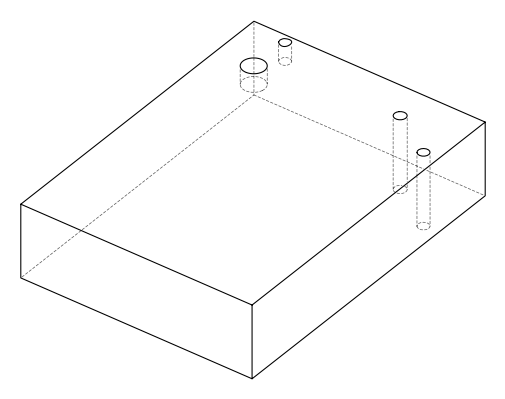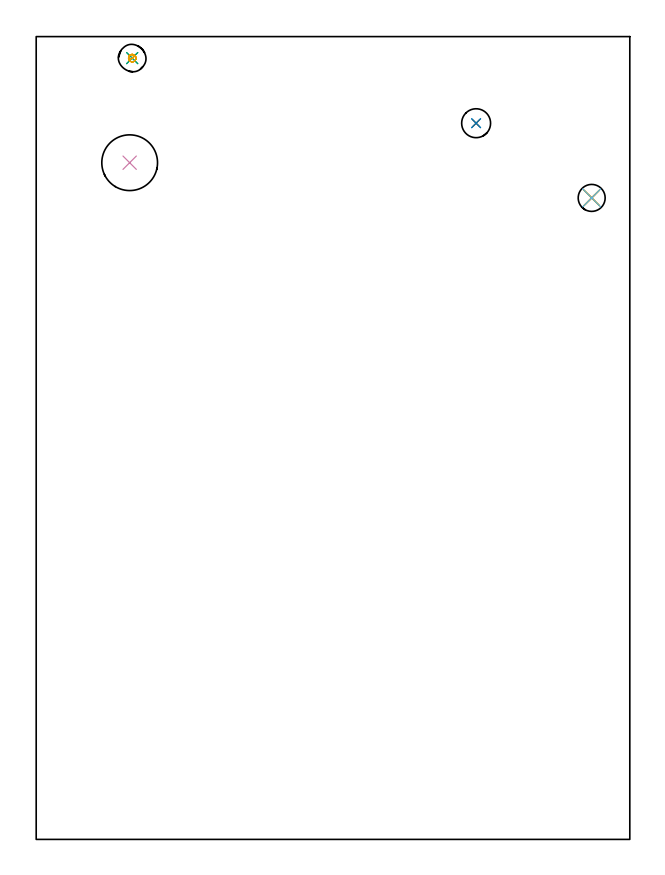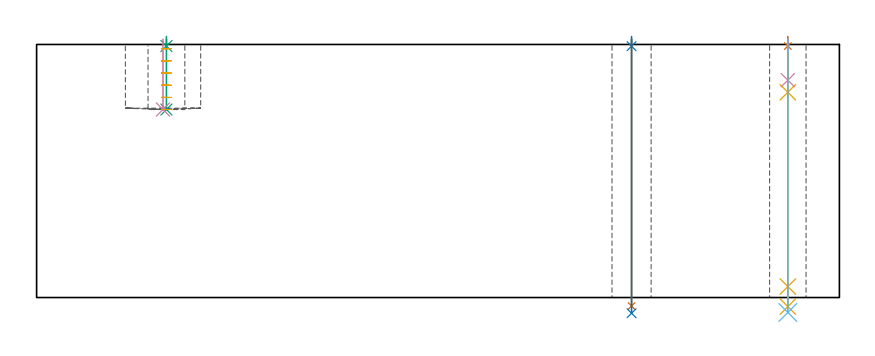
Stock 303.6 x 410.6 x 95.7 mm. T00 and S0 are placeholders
(PLAN: 11 operations, 8 tool changes, 2.6 min)
(1 SPOT_DRILL | STEP1HOLE | NXT0321_9005460120000 | 0.03 min | 3 mm3)
(2 SPOT_DRILL_1 | STEP1HOLE_1 | NXT0321_9005460120000 | 0.03 min | 2 mm3)
(3 SPOT_DRILL_2 | STEP1POCKET | NXT0321_9005460120000 | 0.03 min | 2 mm3)
(4 DRILL_BLIND_HOLE_INTO_CENTER | STEP1HOLE | NXT0301_061 | 0.06 min | 782 mm3)
(5 GUN_DRILL_THROUGH_HOLE | STEP1HOLE | UGT0307_005 | 0.48 min | 4472 mm3)
(6 DRILL_TO_ENLARGE_THROUGH_HOLE | STEP1HOLE | UGT0301_271 | 0.41 min | 9019 mm3)
(7 DRILL_THROUGH_HOLE_INTO_CENTER | STEP1HOLE_1 | NXT0301_065 | 0.41 min | 6607 mm3)
(8 DRILL_TO_ENLARGE_THROUGH_HOLE_1 | STEP1HOLE_1 | UGT0301_279 | 0.42 min | 9815 mm3)
(9 DRILL_BLIND_HOLE_INTO_CENTER_1 | STEP1POCKET | NXT0301_128 | 0.11 min | 2648 mm3)
(10 INDEXABLE_INSERT_DRILL_BLIND_HOLE_FROM_SOLID | STEP1POCKET_1 | NXT0302_028 | 0.11 min | 15468 mm3)
(11 MILL_ROUGH_BLIND_HOLE_CONTOUR | STEP1POCKET | NXT0201_013 | Spiral | 0.48 min | 1079 mm3)
(TOOL NXT0321_9005460120000 | NC Spot Drill, 142deg, 12mm, Carbide, Uncoated | D12 PA142 FL30 Z2)
(TOOL NXT0301_061 | Carbide Drill 9mm [860.1-0900-027A1-MM 2214] | D9 PA140 FL47 Z2)
(TOOL UGT0307_005 | Gun Drill 8.3 mm | D8.3 PA130 FL24 Z1)
(TOOL UGT0301_271 | Twist Drill 13.8 mm | D13.8 PA118 FL108 Z2)
(TOOL NXT0301_065 | Carbide Drill 9.4mm [860.1-0940-075A1-MM 2214] | D9.4 PA140 FL98 Z2)
(TOOL UGT0301_279 | Twist Drill 14.8 mm | D14.8 PA118 FL114 Z2)
(TOOL NXT0301_128 | Carbide Drill 12mm [861.1-1200-036A1-GP GC34] | D12 PA150 FL37.4 Z2)
(TOOL NXT0302_028 | Index. Insert Drill 28.5mm [880-D2850L32-03] | D28.5 PA176 FL86 Z2)
(TOOL NXT0201_013 | ENDMILL 10mm | D10 FL30 Z4)
(OP 1 SPOT_DRILL)
G17 G21 G94 G90
T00 M6
G54
G17 G0 G90 X284.1 Y328.1 S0 M3
G43 Z105.7 H0
G94 G81 G98 Z95.106 F250. R98.7
G80
M5
M2
(OP 2 SPOT_DRILL_1)
G17 G21 G94 G90
T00 M6
G54
G17 G0 G90 X225. Y366.3 S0 M3
G43 Z105.7 H0
G94 G81 G98 Z95.063 F250. R98.7
G80
M5
M2
(OP 3 SPOT_DRILL_2)
G17 G21 G94 G90
T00 M6
G54
G17 G0 G90 X49.1 Y399.6 S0 M3
G43 Z105.7 H0
G94 G81 G98 Z95.102 F250. R98.7
G80
M5
M2
(OP 4 DRILL_BLIND_HOLE_INTO_CENTER)
G17 G21 G94 G90
T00 M6
G54
G17 G0 G90 X284.1 Y328.1 S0 M3
G43 Z105.7 H1
G94 G81 G98 Z82.2 F250. R97.7
G80
M5
M2
(OP 5 GUN_DRILL_THROUGH_HOLE)
G17 G21 G94 G90
T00 M6
G54
G17 G0 G90 X284.1 Y328.1 M8
G43 Z105.7 H0
Z92.508
S716 M3
G94 G1 Z77.625 F125. M26
G4 X.084
Z4.15 F250.
G4 X.084
Z-3.435 F125.
G4 X.084
M5
M9
G0 Z92.508
Z105.7
M2
(OP 6 DRILL_TO_ENLARGE_THROUGH_HOLE)
G17 G21 G94 G90
T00 M6
G54
G17 G0 G90 X284.1 Y328.1 S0 M3
G43 Z105.7 H0
G94 G73 G98 Z-5.646 F250. Q12.668 R97.7
G80
M5
M2
(OP 7 DRILL_THROUGH_HOLE_INTO_CENTER)
G17 G21 G94 G90
T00 M6
G54
G17 G0 G90 X225. Y366.3 S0 M3
G43 Z105.7 H1
G94 G73 G98 Z-3.211 F250. Q8.992 R97.7
G80
M5
M2
(OP 8 DRILL_TO_ENLARGE_THROUGH_HOLE_1)
G17 G21 G94 G90
T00 M6
G54
G17 G0 G90 X225. Y366.3 S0 M3
G43 Z105.7 H0
G94 G73 G98 Z-5.946 F250. Q14.521 R97.7
G80
M5
M2
(OP 9 DRILL_BLIND_HOLE_INTO_CENTER_1)
G17 G21 G94 G90
T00 M6
G54
G17 G0 G90 X49.1 Y399.6 S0 M3
G43 Z105.7 H1
G94 G81 G98 Z71.1 F250. R97.7
G80
M5
M2
(OP 10 INDEXABLE_INSERT_DRILL_BLIND_HOLE_FROM_SOLID)
G17 G21 G94 G90
T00 M6
G54
G17 G0 G90 X47.8 Y346.1 S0 M3
G43 Z105.7 H1
G94 G81 G98 Z71.1 F250. R97.7
G80
M5
M2
(OP 11 MILL_ROUGH_BLIND_HOLE_CONTOUR)
G17 G21 G94 G90
T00 M6
G54
G17 G0 G90 X49.1 Y399.6 S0 M3
G43 Z105.7 H0
Z94.1
G94 G3 X49.616 Y401.034 R0.81 F250.
X47.598 Y400.843 R1.434
X47.857 Y398.098 R1.95
X47.598 Y400.843 R-1.95
X47.727 Y399.47 R0.975
X49.1 Y399.6 R0.975
G0 Z89.5
G3 X49.616 Y401.034 R0.81
X47.598 Y400.843 R1.434
X47.857 Y398.098 R1.95
X47.598 Y400.843 R-1.95
X47.727 Y399.47 R0.975
X49.1 Y399.6 R0.975
G0 Z84.9
G3 X49.616 Y401.034 R0.81
X47.598 Y400.843 R1.434
X47.857 Y398.098 R1.95
X47.598 Y400.843 R-1.95
X47.727 Y399.47 R0.975
X49.1 Y399.6 R0.975
G0 Z80.3
G3 X49.616 Y401.034 R0.81
X47.598 Y400.843 R1.434
X47.857 Y398.098 R1.95
X47.598 Y400.843 R-1.95
X47.727 Y399.47 R0.975
X49.1 Y399.6 R0.975
G0 Z75.7
G3 X49.616 Y401.034 R0.81
X47.598 Y400.843 R1.434
X47.857 Y398.098 R1.95
X47.598 Y400.843 R-1.95
X47.727 Y399.47 R0.975
X49.1 Y399.6 R0.975
G0 Z71.1
G3 X49.616 Y401.034 R0.81
X47.598 Y400.843 R1.434
X47.857 Y398.098 R1.95
X47.598 Y400.843 R-1.95
X47.727 Y399.47 R0.975
X49.1 Y399.6 R0.975
G0 Z105.7
M5
M2
